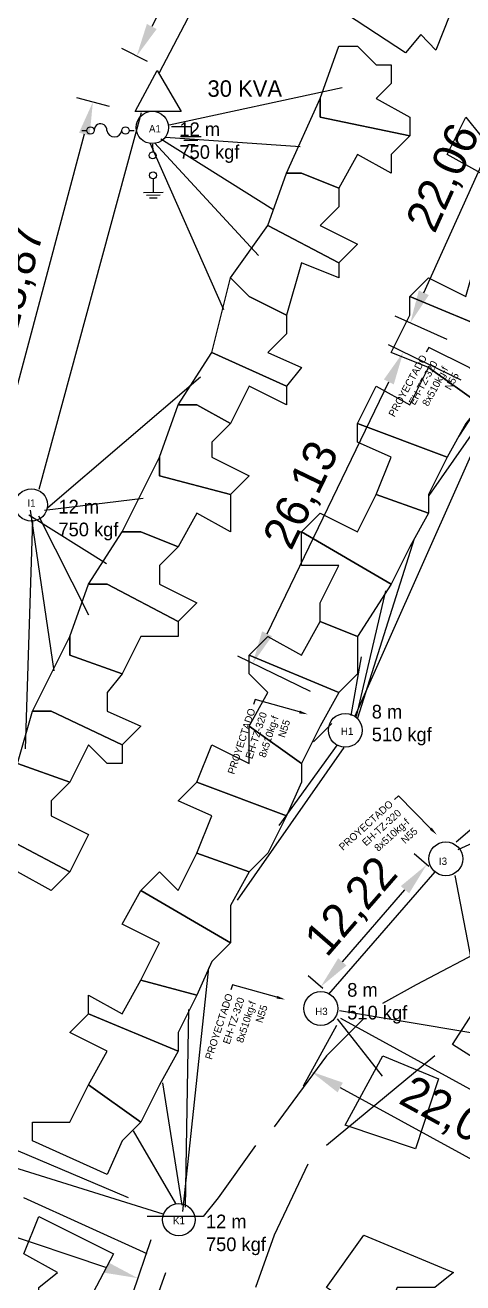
# Model space of a CAD drawing. Header units: millimetres. Extents: x -3588 to 75209, y -3737 to 38254.
# Drawn here: x 28220.5 to 28253.6, y 18394.4 to 18489.5 of the extents above; entities that cross this region are included whole.
import ezdxf
from ezdxf import colors
from ezdxf.entities.mleader import LeaderData, LeaderLine
from ezdxf.math import Vec2, Vec3

# ---------------------------------------------------------------- set-up
doc = ezdxf.new("R2010")
doc.units = ezdxf.units.MM
doc.linetypes.add('CONTINUA', pattern=[0])
doc.layers.add('Mancheta', color=255, linetype='Continuous')
doc.layers.add('P', color=253, linetype='Continuous')
doc.linetypes.add('+_LINE', pattern='A,12.7,-5.08,["+",Standard,S=2.54,R=0,X=-2.54,Y=-1.27],-6.35', length=24.13)
doc.dimstyles.new('ISO-25', dxfattribs={"dimtxt": 2.5, "dimasz": 2.5, "dimexe": 1.25, "dimexo": 0.625, "dimtad": 1, "dimtxsty": 'Standard', "dimcen": 2.5, "dimadec": 0, "dimazin": 0, "dimtfac": 1, "dimtmove": 0, "dimatfit": 3, "dimfxl": 1, "dimarcsym": 0})

# ---------------------------------------------------------------- blocks, each defined once
blk = doc.blocks.new('*D694')
at = {"color": 0, "lineweight": -2, "transparency": 16777216}
for p, q in [((28237.341, 18501.555), (28235.416, 18502.541)), ((28235.389, 18499.746), (28230.062, 18489.349)), ((28229.735, 18486.708), (28227.81, 18487.694))]:
    blk.add_line(p, q, dxfattribs=at)
at = {"color": 0, "transparency": 16777216}
for points in [[(28235.018, 18499.936), (28235.759, 18499.556), (28236.528, 18501.971)], [(28229.691, 18489.539), (28230.433, 18489.159), (28228.922, 18487.124)]]:
    blk.add_solid(points, dxfattribs=at)
at = {"layer": 'Defpoints', "color": 0, "transparency": 16777216}
for p in [(28237.897, 18501.27), (28228.922, 18487.124), (28230.291, 18486.423)]:
    blk.add_point(p, dxfattribs=at)
at = {"color": 0, "transparency": 16777216, "insert": (28230.871, 18495.497), "char_height": 2.5, "attachment_point": 5, "rotation": 62.87346}
blk.add_mtext('16,68', dxfattribs=at)
blk = doc.blocks.new('*D695')
at = {"color": 0, "lineweight": -2, "transparency": 16777216}
for p, q in [((28226.857, 18483.3), (28224.4, 18483.955)), ((28224.964, 18481.217), (28218.818, 18458.149)), ((28219.424, 18455.4), (28216.967, 18456.055))]:
    blk.add_line(p, q, dxfattribs=at)
at = {"color": 0, "transparency": 16777216}
for points in [[(28224.562, 18481.324), (28225.367, 18481.11), (28225.608, 18483.633)], [(28218.415, 18458.256), (28219.221, 18458.042), (28218.174, 18455.733)]]:
    blk.add_solid(points, dxfattribs=at)
at = {"layer": 'Defpoints', "color": 0, "transparency": 16777216}
for p in [(28227.461, 18483.139), (28218.174, 18455.733), (28220.028, 18455.239)]:
    blk.add_point(p, dxfattribs=at)
at = {"color": 0, "transparency": 16777216, "insert": (28219.878, 18470.219), "char_height": 2.5, "attachment_point": 5, "rotation": 75.0809}
blk.add_mtext('28,87', dxfattribs=at)
blk = doc.blocks.new('*D697')
at = {"color": 0, "lineweight": -2, "transparency": 16777216}
for p, q in [((28200.669, 18407.545), (28199.297, 18403.477)), ((28202.065, 18403.862), (28226.637, 18395.574)), ((28229.979, 18397.658), (28228.606, 18393.59))]:
    blk.add_line(p, q, dxfattribs=at)
at = {"color": 0, "transparency": 16777216}
for points in [[(28202.198, 18404.257), (28201.932, 18403.467), (28199.696, 18404.661)], [(28226.77, 18395.968), (28226.504, 18395.179), (28229.006, 18394.775)]]:
    blk.add_solid(points, dxfattribs=at)
at = {"layer": 'Defpoints', "color": 0, "transparency": 16777216}
for p in [(28200.869, 18408.137), (28230.178, 18398.25), (28229.006, 18394.775)]:
    blk.add_point(p, dxfattribs=at)
at = {"color": 0, "transparency": 16777216, "insert": (28215.017, 18401.692), "char_height": 2.5, "attachment_point": 5, "rotation": 341.36005}
blk.add_mtext('30,93', dxfattribs=at)
blk = doc.blocks.new('*D698')
at = {"color": 0, "lineweight": -2, "transparency": 16777216}
for p, q in [((28253.445, 18462.626), (28247.937, 18465.289)), ((28238.773, 18443.468), (28247.974, 18462.495)), ((28242.067, 18439.098), (28236.559, 18441.762))]:
    blk.add_line(p, q, dxfattribs=at)
at = {"color": 0, "transparency": 16777216}
for points in [[(28247.599, 18462.676), (28248.349, 18462.313), (28249.063, 18464.745)], [(28238.398, 18443.65), (28239.148, 18443.287), (28237.685, 18441.218)]]:
    blk.add_solid(points, dxfattribs=at)
at = {"layer": 'Defpoints', "color": 0, "transparency": 16777216}
for p in [(28249.063, 18464.745), (28254.007, 18462.354), (28242.629, 18438.826)]:
    blk.add_point(p, dxfattribs=at)
at = {"color": 0, "transparency": 16777216, "insert": (28241.498, 18453.888), "char_height": 2.5, "attachment_point": 5, "rotation": 64.19164}
blk.add_mtext('26,13', dxfattribs=at)
blk = doc.blocks.new('*D699')
at = {"color": 0, "lineweight": -2, "transparency": 16777216}
for p, q in [((28261.441, 18485.814), (28257.517, 18487.582)), ((28250.62, 18469.231), (28257.629, 18484.789)), ((28252.377, 18465.698), (28248.454, 18467.465))]:
    blk.add_line(p, q, dxfattribs=at)
at = {"color": 0, "transparency": 16777216}
for points in [[(28257.25, 18484.96), (28258.009, 18484.618), (28258.656, 18487.068)], [(28250.24, 18469.402), (28251, 18469.06), (28249.593, 18466.952)]]:
    blk.add_solid(points, dxfattribs=at)
at = {"layer": 'Defpoints', "color": 0, "transparency": 16777216}
for p in [(28258.656, 18487.068), (28262.01, 18485.557), (28252.947, 18465.441)]:
    blk.add_point(p, dxfattribs=at)
at = {"color": 0, "transparency": 16777216, "insert": (28252.225, 18477.866), "char_height": 2.5, "attachment_point": 5, "rotation": 65.74666}
blk.add_mtext('22,06', dxfattribs=at)
blk = doc.blocks.new('*D895')
at = {"color": 0, "lineweight": -2, "transparency": 16777216}
for p, q in [((28250.991, 18425.876), (28249.889, 18426.833)), ((28244.462, 18418.675), (28249.194, 18424.126)), ((28242.981, 18416.65), (28241.879, 18417.607))]:
    blk.add_line(p, q, dxfattribs=at)
at = {"color": 0, "transparency": 16777216}
for points in [[(28248.88, 18424.399), (28249.509, 18423.852), (28250.833, 18426.013)], [(28244.147, 18418.948), (28244.776, 18418.402), (28242.823, 18416.787)]]:
    blk.add_solid(points, dxfattribs=at)
at = {"layer": 'Defpoints', "color": 0, "transparency": 16777216}
for p in [(28250.833, 18426.013), (28251.463, 18425.466), (28243.452, 18416.24)]:
    blk.add_point(p, dxfattribs=at)
at = {"color": 0, "transparency": 16777216, "insert": (28245.255, 18422.766), "char_height": 2.5, "attachment_point": 5, "rotation": 49.03377}
blk.add_mtext('12,22', dxfattribs=at)
blk = doc.blocks.new('*D896')
at = {"color": 0, "lineweight": -2, "transparency": 16777216}
for p, q in [((28244.009, 18413.859), (28241.506, 18409.284)), ((28244.299, 18409.181), (28259.236, 18401.01)), ((28263.332, 18403.288), (28260.83, 18398.714))]:
    blk.add_line(p, q, dxfattribs=at)
at = {"color": 0, "transparency": 16777216}
for points in [[(28244.499, 18409.547), (28244.1, 18408.816), (28242.106, 18410.381)], [(28259.436, 18401.376), (28259.036, 18400.645), (28261.43, 18399.811)]]:
    blk.add_solid(points, dxfattribs=at)
at = {"layer": 'Defpoints', "color": 0, "transparency": 16777216}
for p in [(28244.309, 18414.407), (28263.632, 18403.837), (28261.43, 18399.811)]:
    blk.add_point(p, dxfattribs=at)
at = {"color": 0, "transparency": 16777216, "insert": (28252.768, 18406.924), "char_height": 2.5, "attachment_point": 5, "rotation": 331.32024}
blk.add_mtext('22,03', dxfattribs=at)

msp = doc.modelspace()

# ---------------------------------------------------------------- linework, layer by layer
at = {"color": 5, "linetype": '+_LINE'}
for p, q in [((28230.638, 18485.863), (28238.56, 18500.963)), ((28229.255, 18482.825), (28221.517, 18454.365)), ((28256.342, 18461.857), (28245.416, 18437.231)), ((28243.452, 18416.24), (28251.463, 18425.466)), ((28244.309, 18414.407), (28263.632, 18403.837)), ((28201.045, 18408.928), (28230.904, 18399.642))]:
    msp.add_line(p, q, dxfattribs=at)
at = {"color": 10}
for p, q in [((28228.836, 18482.981), (28230.463, 18486.037)), ((28230.463, 18486.037), (28232.284, 18482.916)), ((28232.284, 18482.916), (28228.783, 18482.916)), ((28231.552, 18481.804), (28233.029, 18481.803)), ((28233.029, 18481.803), (28233.03, 18481.068)), ((28224.776, 18481.49), (28225.16, 18481.49)), ((28228.35, 18481.49), (28228.739, 18481.49)), ((28232.243, 18481.047), (28233.792, 18481.046)), ((28232.487, 18480.773), (28233.531, 18480.773)), ((28230.126, 18480.45), (28230.131, 18479.873)), ((28232.777, 18480.444), (28233.304, 18480.444)), ((28230.161, 18477.844), (28230.173, 18476.794)), ((28230.919, 18476.802), (28229.424, 18476.785)), ((28230.688, 18476.594), (28229.662, 18476.582)), ((28230.469, 18476.391), (28229.879, 18476.385))]:
    msp.add_line(p, q, dxfattribs=at)
at = {"color": 6}
for p, q in [((28253.055, 18427.735), (28263.023, 18436.29)), ((28259.018, 18429.778), (28253.183, 18427.139)), ((28254.205, 18418.924), (28252.984, 18425.187)), ((28247.502, 18410.044), (28244.085, 18414.38)), ((28254.173, 18413.323), (28244.248, 18414.976))]:
    msp.add_line(p, q, dxfattribs=at)
at = {"color": 254}
for points in [[(28264.751, 18409.032), (28262.573, 18406.204), (28252.78, 18412.418), (28254.576, 18415.192), (28265.101, 18409.551), (28265.101, 18409.032), (28265.101, 18409.551), (28264.751, 18409.032)], [(28247.517, 18411.582), (28251.724, 18409.846), (28249.986, 18404.546), (28244.682, 18406.328), (28247.517, 18411.582)]]:
    msp.add_lwpolyline(points, dxfattribs=at)
at = {"color": 10}
for centre, radius in [((28230.104, 18481.723), 1.222), ((28225.437, 18481.497), 0.276), ((28228.074, 18481.493), 0.276), ((28230.132, 18479.609), 0.263), ((28230.156, 18478.104), 0.26), ((28220.959, 18453.2), 1.222), ((28232.106, 18399.19), 1.222)]:
    msp.add_circle(centre, radius, dxfattribs=at)
for centre, radius, start, end in [((28226.193, 18481.518), 0.481, 356.0473, 179.98075), ((28227.235, 18481.585), 0.571, 190.00363, 350.3175)]:
    msp.add_arc(centre, radius, start, end, dxfattribs=at)
at = {"layer": 'Mancheta', "color": 6, "linetype": 'Continuous'}
for p, q in [((28231.363, 18481.913), (28244.45, 18484.734)), ((28230.748, 18480.859), (28239.206, 18475.556)), ((28231.096, 18480.987), (28241.282, 18480.281)), ((28229.912, 18480.561), (28235.48, 18467.973)), ((28230.263, 18480.564), (28238.118, 18472.041)), ((28222.219, 18452.993), (28233.74, 18462.889)), ((28251.009, 18453.923), (28256.643, 18461.979)), ((28253.277, 18458.384), (28255.778, 18462.233)), ((28221.949, 18452.814), (28229.419, 18453.716)), ((28220.779, 18452.454), (28226.63, 18448.77)), ((28220.869, 18452.814), (28222.668, 18440.676)), ((28221.499, 18452.364), (28225.279, 18444.903)), ((28221.055, 18452.039), (28220.504, 18434.768)), ((28245.629, 18437.109), (28249.925, 18450.659)), ((28245.529, 18437.221), (28247.747, 18446.716)), ((28245.118, 18437.283), (28245.92, 18441.715)), ((28242.269, 18435.299), (28243.665, 18436.694)), ((28236.545, 18423.338), (28244.594, 18434.876)), ((28239.697, 18428.987), (28244.097, 18435.07)), ((28234.347, 18418.225), (28232.395, 18399.8)), ((28232.833, 18415.069), (28232.581, 18400.133)), ((28230.882, 18409.542), (28232.34, 18400.294)), ((28228.65, 18405.897), (28231.851, 18400.427))]:
    msp.add_line(p, q, dxfattribs=at)
at = {"layer": 'Mancheta', "color": 5}
for centre in [(28244.683, 18436.171), (28252.282, 18426.461), (28242.83, 18415.152)]:
    msp.add_circle(centre, 1.28, dxfattribs=at)
at = {"layer": 'P', "color": 254}
for points in [[(28246.127, 18493.247), (28248.79, 18492.207), (28250.156, 18491.311), (28252.575, 18490.235), (28251.535, 18487.572), (28250.391, 18488.751), (28249.235, 18487.361), (28244.037, 18490.75), (28244.854, 18493.13), (28246.127, 18493.247)], [(28248.14, 18485.044), (28247.02, 18483.907), (28249.565, 18482.499), (28249.565, 18481.091), (28242.779, 18482.499), (28242.779, 18483.907), (28244.187, 18487.86), (28245.612, 18487.86), (28247.02, 18486.452), (28248.14, 18486.452), (28248.14, 18485.044)], [(28248.14, 18479.683), (28248.14, 18478.258), (28245.612, 18479.683), (28244.187, 18477.138), (28241.371, 18478.258), (28240.234, 18478.258), (28242.779, 18483.907), (28242.779, 18482.499), (28249.565, 18481.091), (28248.14, 18479.683)], [(28259.151, 18475.73), (28256.334, 18477.138), (28254.926, 18478.258), (28252.381, 18479.683), (28253.79, 18482.499), (28254.926, 18481.091), (28256.334, 18482.499), (28261.695, 18478.258), (28260.559, 18475.73), (28259.151, 18475.73)], [(28244.187, 18475.73), (28242.779, 18474.321), (28245.612, 18472.897), (28244.187, 18471.489), (28238.826, 18474.321), (28240.234, 18478.258), (28241.371, 18478.258), (28244.187, 18477.138), (28244.187, 18475.73)], [(28244.187, 18470.368), (28241.371, 18471.489), (28240.234, 18467.536), (28237.418, 18468.944), (28236.009, 18470.368), (28238.826, 18474.321), (28244.187, 18471.489), (28244.187, 18470.368)], [(28250.973, 18470.368), (28253.79, 18468.944), (28254.926, 18472.897), (28259.151, 18470.368), (28256.334, 18466.127), (28249.565, 18468.944), (28250.973, 18470.368)], [(28240.234, 18466.127), (28238.826, 18464.719), (28241.371, 18463.583), (28240.234, 18462.174), (28234.601, 18464.719), (28236.009, 18470.368), (28237.418, 18468.944), (28240.234, 18467.536), (28240.234, 18466.127)], [(28254.926, 18463.583), (28254.926, 18460.766), (28250.973, 18463.583), (28248.14, 18464.719), (28249.565, 18467.536), (28249.565, 18468.944), (28256.334, 18466.127), (28254.926, 18463.583)], [(28240.234, 18462.174), (28240.234, 18460.766), (28237.418, 18462.174), (28236.009, 18459.358), (28233.465, 18460.766), (28232.057, 18460.766), (28234.601, 18464.719), (28240.234, 18462.174)], [(28253.79, 18459.358), (28252.381, 18456.813), (28245.612, 18459.358), (28247.02, 18462.174), (28249.565, 18460.766), (28250.973, 18463.583), (28254.926, 18460.766), (28253.79, 18459.358)], [(28234.601, 18457.933), (28234.601, 18456.813), (28237.418, 18455.405), (28236.009, 18453.997), (28230.648, 18455.405), (28230.648, 18456.813), (28232.057, 18460.766), (28233.465, 18460.766), (28236.009, 18459.358), (28234.601, 18457.933)], [(28250.973, 18453.997), (28250.973, 18452.572), (28247.02, 18453.997), (28248.14, 18456.813), (28245.612, 18457.933), (28245.612, 18459.358), (28252.381, 18456.813), (28250.973, 18453.997)], [(28236.009, 18452.572), (28236.009, 18451.164), (28233.465, 18452.572), (28232.057, 18450.044), (28229.24, 18451.164), (28227.816, 18451.164), (28230.648, 18456.813), (28230.648, 18455.405), (28236.009, 18453.997), (28236.009, 18452.572)], [(28249.565, 18450.044), (28248.14, 18447.211), (28241.371, 18451.164), (28242.779, 18452.572), (28245.612, 18451.164), (28247.02, 18453.997), (28250.973, 18452.572), (28249.565, 18450.044)], [(28230.648, 18448.619), (28230.648, 18447.211), (28233.465, 18445.803), (28232.057, 18444.394), (28226.695, 18447.211), (28225.287, 18447.211), (28227.816, 18451.164), (28229.24, 18451.164), (28232.057, 18450.044), (28230.648, 18448.619)], [(28242.779, 18445.803), (28244.187, 18448.619), (28241.371, 18448.619), (28241.371, 18451.164), (28248.14, 18447.211), (28245.612, 18443.258), (28242.779, 18444.394), (28242.779, 18445.803)], [(28232.057, 18443.258), (28229.24, 18443.258), (28227.816, 18440.441), (28223.863, 18441.85), (28223.863, 18443.258), (28225.287, 18447.211), (28226.695, 18447.211), (28232.057, 18444.394), (28232.057, 18443.258)], [(28245.612, 18440.441), (28244.187, 18439.033), (28237.418, 18441.85), (28238.826, 18443.258), (28241.371, 18441.85), (28242.779, 18444.394), (28245.612, 18443.258), (28245.612, 18440.441)], [(28226.695, 18439.033), (28226.695, 18437.609), (28229.24, 18436.488), (28227.816, 18435.08), (28222.454, 18437.609), (28221.046, 18437.609), (28223.863, 18443.258), (28223.863, 18441.85), (28227.816, 18440.441), (28226.695, 18439.033)], [(28242.779, 18436.488), (28241.371, 18433.672), (28237.418, 18436.488), (28238.826, 18439.033), (28237.418, 18440.441), (28237.418, 18441.85), (28244.187, 18439.033), (28242.779, 18436.488)], [(28227.816, 18433.672), (28226.695, 18433.672), (28225.287, 18435.08), (28223.863, 18432.248), (28219.91, 18433.672), (28221.046, 18437.609), (28222.454, 18437.609), (28227.816, 18435.08), (28227.816, 18433.672)], [(28241.371, 18432.248), (28240.234, 18429.719), (28233.465, 18432.248), (28234.601, 18435.08), (28237.418, 18433.672), (28237.418, 18436.488), (28241.371, 18433.672), (28241.371, 18432.248)], [(28222.454, 18430.839), (28222.454, 18429.719), (28225.287, 18428.295), (28223.863, 18425.478), (28218.501, 18428.295), (28217.093, 18429.719), (28219.91, 18433.672), (28223.863, 18432.248), (28222.454, 18430.839)], [(28238.826, 18426.886), (28237.418, 18425.478), (28233.465, 18426.886), (28234.601, 18429.719), (28232.057, 18430.839), (28233.465, 18432.248), (28240.234, 18429.719), (28238.826, 18426.886)], [(28223.863, 18425.478), (28222.454, 18424.07), (28219.91, 18425.478), (28218.501, 18422.933), (28215.685, 18424.07), (28217.093, 18429.719), (28218.501, 18428.295), (28223.863, 18425.478)], [(28236.009, 18422.933), (28236.009, 18420.117), (28229.24, 18424.07), (28230.648, 18425.478), (28232.057, 18424.07), (28233.465, 18426.886), (28237.418, 18425.478), (28236.009, 18422.933)], [(28234.601, 18418.708), (28233.465, 18416.164), (28229.24, 18417.284), (28230.648, 18420.117), (28227.816, 18421.525), (28229.24, 18424.07), (28236.009, 18420.117), (28234.601, 18418.708)], [(28256.808, 18419.764), (28255.4, 18419.764), (28250.039, 18416.931), (28247.494, 18415.523)], [(28232.057, 18413.347), (28232.057, 18411.923), (28225.287, 18414.755), (28225.287, 18416.164), (28227.816, 18414.755), (28229.24, 18417.284), (28233.465, 18416.164), (28232.057, 18413.347)], [(28230.648, 18409.394), (28229.24, 18406.562), (28225.287, 18409.394), (28226.695, 18411.923), (28223.863, 18413.347), (28225.287, 18414.755), (28232.057, 18411.923), (28230.648, 18409.394)], [(28246.086, 18414.402), (28243.253, 18411.57), (28239.3, 18406.209)], [(28251.447, 18411.57), (28243.253, 18404.8)], [(28227.816, 18405.153), (28226.695, 18402.609), (28221.046, 18405.153), (28221.046, 18406.562), (28223.863, 18406.562), (28225.287, 18409.394), (28229.24, 18406.562), (28227.816, 18405.153)], [(28228.29, 18400.847), (28218.976, 18404.8)], [(28237.892, 18404.8), (28235.075, 18400.847), (28233.939, 18399.439), (28232.531, 18399.439), (28229.714, 18399.439)], [(28241.845, 18403.392), (28239.3, 18398.031), (28237.892, 18394.078)], [(28229.714, 18396.606), (28220.384, 18400.847)], [(28221.52, 18394.078), (28222.928, 18395.198), (28220.384, 18396.606), (28221.52, 18399.439), (28227.169, 18396.606), (28224.337, 18391.245), (28221.52, 18392.653), (28221.52, 18394.078)], [(28251.447, 18394.078), (28248.614, 18394.078), (28247.494, 18391.245), (28243.253, 18394.078), (28246.086, 18398.031), (28252.855, 18395.198), (28251.447, 18394.078)], [(28227.169, 18385.884), (28229.714, 18391.245), (28231.122, 18395.198)]]:
    msp.add_lwpolyline(points, dxfattribs=at)

# ---------------------------------------------------------------- texts
at = {"color": 10, "attachment_point": 1}
for s, width, gutter_width, insert, char_height in [('30 KVA', 17.75852, 6.215, (28234.27, 18485.282), 1.243), ('12 m^J750 kgf ', 21.10344, 5.166, (28232.151, 18482.107), 1.03321), ('12 m^J750 kgf ', 21.10344, 5.166, (28223.007, 18453.585), 1.03321), ('12 m^J750 kgf ', 21.10344, 5.166, (28234.154, 18399.574), 1.03321)]:
    msp.add_mtext_dynamic_manual_height_columns(s, width=width, gutter_width=gutter_width, heights=[0], dxfattribs=dict(at, insert=insert, char_height=char_height))
at = {"char_height": 0.5529, "width": 0.96762, "attachment_point": 1}
for s, insert in [('A1', (28229.85, 18481.901)), ('I1', (28220.663, 18453.616)), ('H1', (28244.348, 18436.374)), ('I3', (28251.758, 18426.555)), ('H3', (28242.406, 18415.206)), ('K1', (28231.664, 18399.401))]:
    msp.add_mtext(s, dxfattribs=dict(at, insert=insert))
at = {"color": 5, "char_height": 1.03321, "attachment_point": 1}
for insert in [(28246.682, 18438.095), (28244.829, 18417.075)]:
    msp.add_mtext_dynamic_manual_height_columns('8 m^J510 kgf ', width=21.10344, gutter_width=5.166, heights=[0], dxfattribs=dict(at, insert=insert))

# ---------------------------------------------------------------- dimensions: what is measured, and where the dimension line sits
at = {"color": 8}
for p1, p2, distance, picture, middle in [((28237.897, 18501.27), (28230.291, 18486.423), -1.538, '*D694', (28230.871, 18495.497)), ((28252.947, 18465.441), (28262.01, 18485.557), 3.679, '*D699', (28252.225, 18477.866)), ((28227.461, 18483.139), (28220.028, 18455.239), -1.918, '*D695', (28219.878, 18470.219)), ((28242.629, 18438.826), (28254.007, 18462.354), 5.493, '*D698', (28241.498, 18453.888)), ((28200.869, 18408.137), (28230.178, 18398.25), -3.668, '*D697', (28215.017, 18401.692))]:
    dim = msp.add_aligned_dim(p1=p1, p2=p2, distance=distance, dimstyle='ISO-25', dxfattribs=at)
    dim.commit()
    dim.dimension.update_dxf_attribs({"geometry": picture, "text_midpoint": middle})
at = {"color": 254}
for p1, p2, distance, picture, middle in [((28243.452, 18416.24), (28251.463, 18425.466), 0.834, '*D895', (28245.255, 18422.766)), ((28244.309, 18414.407), (28263.632, 18403.837), -4.589, '*D896', (28252.768, 18406.924))]:
    dim = msp.add_aligned_dim(p1=p1, p2=p2, distance=distance, dimstyle='ISO-25', dxfattribs=at)
    dim.commit()
    dim.dimension.update_dxf_attribs({"geometry": picture, "text_midpoint": middle})

# ---------------------------------------------------------------- leaders
at = {"layer": 'Mancheta', "linetype": 'CONTINUA'}
ml = msp.add_multileader_mtext('Standard', dxfattribs=at)
ml.set_content('PROYECTADO\\PEH-TZ-320 \\P8x510kg-f\\PN55', color=256)
ml.set_leader_properties()
ml.build(insert=Vec2(0, 0))
ml.multileader.update_dxf_attribs({"arrow_head_size": 0.648})
ctx = ml.context
ctx.base_point, ctx.char_height, ctx.arrow_head_size, ctx.landing_gap_size, ctx.plane_origin, ctx.plane_x_axis, ctx.plane_y_axis = Vec3(28247.92, 18459.495), 0.5529, 0.648, 0.324, Vec3(28239.519, 18468.442), Vec3(0.479297, 0.877653), Vec3(-0.877653, 0.479297)
ctx.text_align_type = 2
notes = []
notes.append((ctx, [(0, (1, 1, 0), (28250.985, 18465.107), (-0.479297, -0.877653), 0.401, [(0, [(28254.687, 18463.284)], 0, [])])]))
ctx.mtext.insert, ctx.mtext.text_direction, ctx.mtext.rotation, ctx.mtext.alignment, ctx.mtext.flow_direction = Vec3(28250.391, 18464.605), Vec3(0.479297, 0.877653), 1.070943, 3, 5
ml = msp.add_multileader_mtext('Standard', dxfattribs=at)
ml.set_content('PROYECTADO\\PEH-TZ-320 \\P8x510kg-f\\PN55', color=256)
ml.set_leader_properties()
ml.build(insert=Vec2(0, 0))
ml.multileader.update_dxf_attribs({"arrow_head_size": 0.648})
ctx = ml.context
ctx.base_point, ctx.char_height, ctx.arrow_head_size, ctx.landing_gap_size, ctx.plane_origin, ctx.plane_x_axis, ctx.plane_y_axis = Vec3(28235.888, 18432.414), 0.5529, 0.648, 0.324, Vec3(28225.988, 18439.667), Vec3(0.310162, 0.950684), Vec3(-0.950684, 0.310162)
ctx.text_align_type = 2
notes.append((ctx, [(0, (1, 1, 0), (28237.871, 18438.492), (-0.310162, -0.950684), 0.401, [(0, [(28241.845, 18437.379)], 0, [])])]))
ctx.mtext.insert, ctx.mtext.text_direction, ctx.mtext.rotation, ctx.mtext.alignment, ctx.mtext.flow_direction = Vec3(28237.379, 18437.89), Vec3(0.310162, 0.950684), 1.255432, 3, 5
ml = msp.add_multileader_mtext('Standard', dxfattribs=at)
ml.set_content('PROYECTADO\\PEH-TZ-320 \\P8x510kg-f\\PN55', color=256)
ml.set_leader_properties()
ml.build(insert=Vec2(0, 0))
ml.multileader.update_dxf_attribs({"arrow_head_size": 0.648})
ctx = ml.context
ctx.base_point, ctx.char_height, ctx.arrow_head_size, ctx.landing_gap_size, ctx.plane_origin, ctx.plane_x_axis, ctx.plane_y_axis = Vec3(28243.963, 18426.917), 0.5529, 0.648, 0.324, Vec3(28238.962, 18438.125), Vec3(0.740733, 0.671799), Vec3(-0.671799, 0.740733)
ctx.text_align_type = 2
notes.append((ctx, [(0, (1, 1, 0), (28248.7, 18431.212), (-0.740733, -0.671799), 0.401, [(0, [(28251.598, 18428.275)], 0, [])])]))
ctx.mtext.insert, ctx.mtext.text_direction, ctx.mtext.rotation, ctx.mtext.alignment, ctx.mtext.flow_direction = Vec3(28247.974, 18430.933), Vec3(0.740733, 0.671799), 0.736635, 3, 5
ml = msp.add_multileader_mtext('Standard', dxfattribs=at)
ml.set_content('PROYECTADO\\PEH-TZ-320 \\P8x510kg-f\\PN55', color=256)
ml.set_leader_properties()
ml.build(insert=Vec2(0, 0))
ml.multileader.update_dxf_attribs({"arrow_head_size": 0.648})
ctx = ml.context
ctx.base_point, ctx.char_height, ctx.arrow_head_size, ctx.landing_gap_size, ctx.plane_origin, ctx.plane_x_axis, ctx.plane_y_axis = Vec3(28234.184, 18410.862), 0.5529, 0.648, 0.324, Vec3(28224.283, 18418.115), Vec3(0.310162, 0.950684), Vec3(-0.950684, 0.310162)
ctx.text_align_type = 2
notes.append((ctx, [(0, (1, 1, 0), (28236.167, 18416.94), (-0.310162, -0.950684), 0.401, [(0, [(28240.14, 18415.827)], 0, [])])]))
ctx.mtext.insert, ctx.mtext.text_direction, ctx.mtext.rotation, ctx.mtext.alignment, ctx.mtext.flow_direction = Vec3(28235.675, 18416.338), Vec3(0.310162, 0.950684), 1.255432, 3, 5
for ctx, leaders in notes:
    for number, flags, end, landing, length, lines in leaders:
        leader = LeaderData()
        leader.index, (leader.has_last_leader_line, leader.has_dogleg_vector, leader.attachment_direction) = number, flags
        leader.last_leader_point, leader.dogleg_vector, leader.dogleg_length = Vec3(end), Vec3(landing), length
        for number, points, colour, breaks in lines:
            line = LeaderLine()
            line.index, line.vertices, line.color, line.breaks = number, Vec3.list(points), colors.encode_raw_color(colour), breaks
            leader.lines.append(line)
        ctx.leaders.append(leader)

doc.saveas('drawing.dxf')
